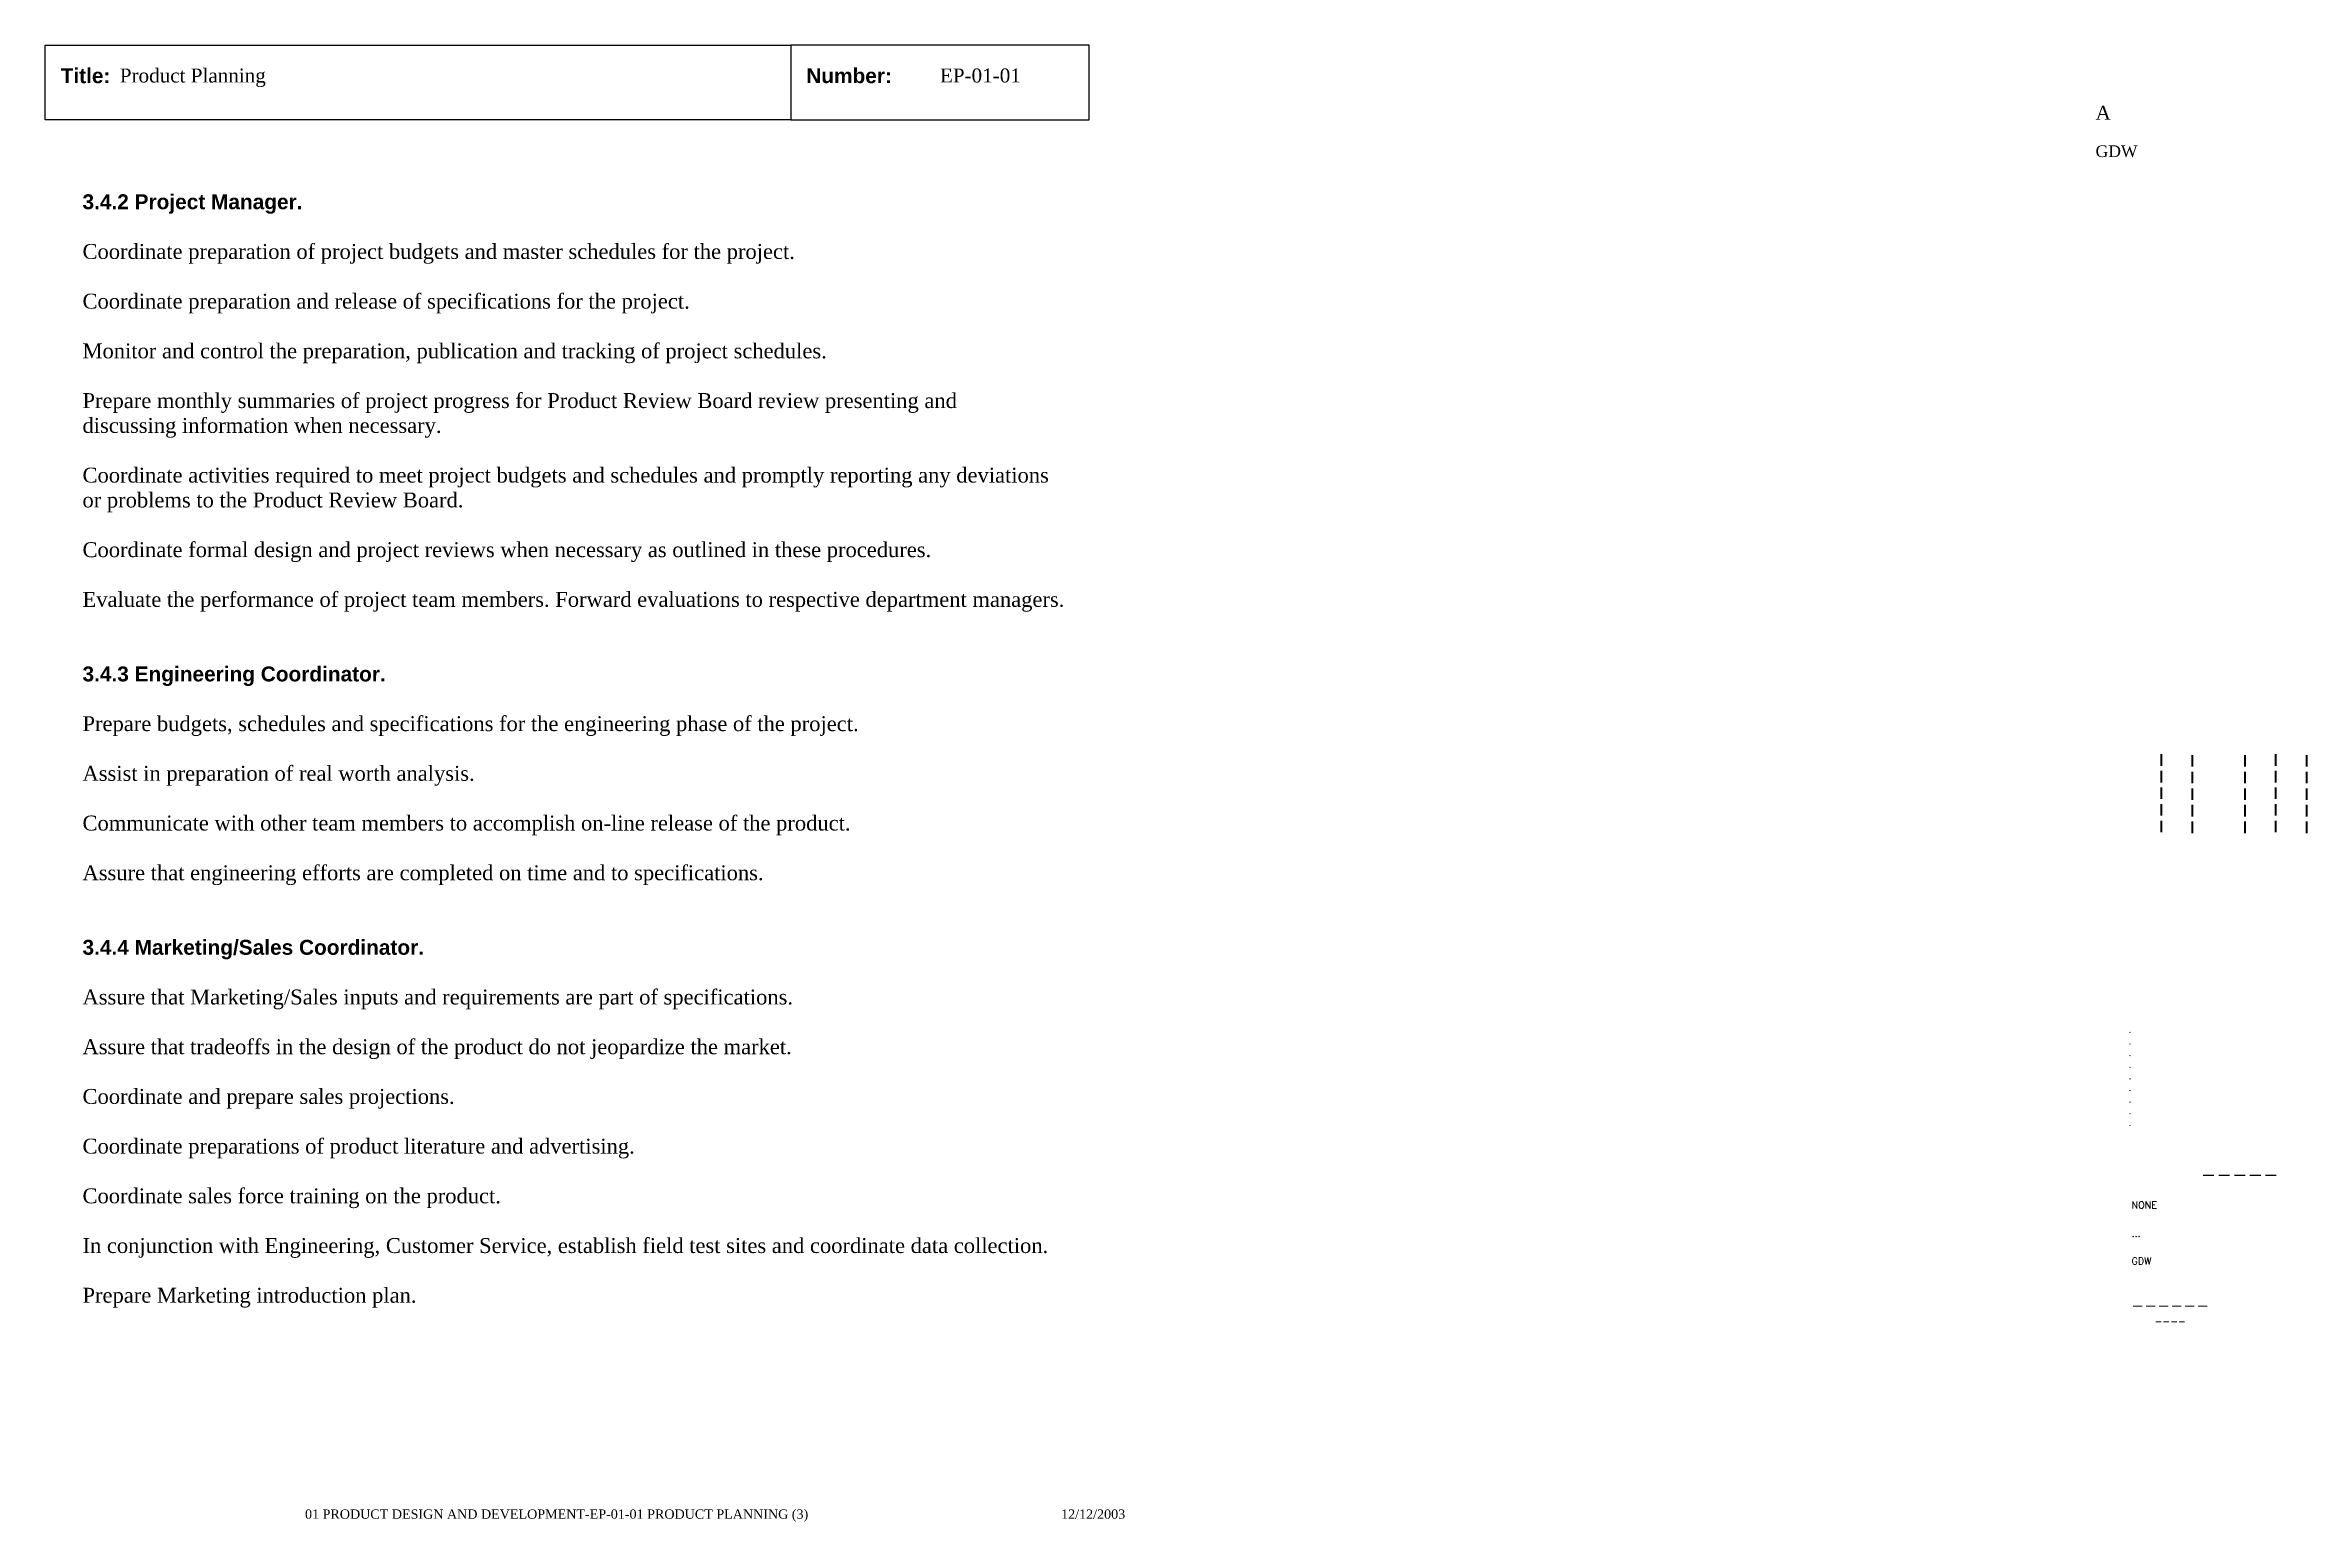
# Paper-space layout 'EP-01-01 Product Planning (3)' of a CAD drawing. Header units: inches. Extents: x 1 to 31.3, y 0.2 to 20.
import ezdxf
from ezdxf.enums import TextEntityAlignment as Align

# ---------------------------------------------------------------- set-up
doc = ezdxf.new("R2010")
doc.units = ezdxf.units.IN
doc.header["$MEASUREMENT"] = 0
doc.layers.add('TitleBlock_Attributes', color=40, linetype='Continuous', plot=False)
doc.layers.add('TitleBlock_Atts_Print', color=1, linetype='Continuous')
doc.styles.get("Standard").update_dxf_attribs({"font": 'simplex.shx'})
doc.styles.add('style1', font='TIMES.TTF')
doc.styles.add('styleAtt', font='TIMES.TTF')
doc.styles.add('TBBIGTEXT', font='complex.shx')

# ---------------------------------------------------------------- blocks, each defined once
blk = doc.blocks.new('Test1')
at = {"layer": 'TitleBlock_Attributes', "style": 'TBBIGTEXT', "width": 0.8}
for tag, p, height in [('SideLine1', (29.492, 9.408), 0.25), ('SideLine2', (29.906, 9.396), 0.25), ('SideLine3', (30.612, 9.396), 0.25), ('SideLine4', (31.026, 9.408), 0.25), ('SideLine5', (31.44, 9.396), 0.25), ('File-Layout', (28.803, 3.641), 0.125)]:
    blk.add_attdef(tag, p, '', height=height, rotation=90, dxfattribs=at)
at = {"layer": 'TitleBlock_Attributes'}
for tag, p, height in [('REV1', (28.947, 6.754), 0.0625), ('REV2', (28.947, 6.598), 0.0625), ('REV3', (28.947, 6.442), 0.0625), ('REV4', (28.947, 6.286), 0.0625), ('REV5', (28.947, 6.13), 0.0625), ('REV6', (28.947, 5.974), 0.0625), ('REV7', (28.947, 5.818), 0.0625), ('REV8', (28.947, 5.662), 0.0625), ('REV9', (28.947, 5.506), 0.0625), ('SCALE', (28.983, 4.394), 0.0938), ('INCHARGE', (28.983, 4.016), 0.0938), ('DRW', (28.983, 3.641), 0.0938)]:
    blk.add_attdef(tag, p, '', height=height, dxfattribs=at)
at = {"layer": 'TitleBlock_Attributes', "style": 'TBBIGTEXT'}
for tag, height, p in [('PROJNUM', 0.188, (30.434, 4.761)), ('DWG_NUM', 0.156, (31.168, 4.127)), ('CUSTOMER', 0.156, (29.501, 3.017)), ('LOCATION', 0.0938, (29.501, 2.835)), ('DESC_1', 0.188, (29.501, 2.412)), ('DESC_2', 0.188, (29.501, 2.1)), ('DESC_3', 0.188, (29.501, 1.787))]:
    blk.add_attdef(tag, text='', height=height, dxfattribs=at).set_placement(p, align=Align.CENTER)
at = {"layer": 'TitleBlock_Attributes'}
blk.add_attdef('DRW_DATE', text='', height=0.0938, dxfattribs=at).set_placement((31.149, 3.648), align=Align.CENTER)

psp = doc.layouts.new('EP-01-01 Product Planning (3)')

# ---------------------------------------------------------------- linework, layer by layer
for points in [[(1, 20), (11, 20), (11, 19), (1, 19)], [(11, 19), (15, 19), (15, 20), (11, 20)]]:
    psp.add_lwpolyline(points, close=True)

# ---------------------------------------------------------------- block references
ref = psp.add_blockref('Test1', (0, 0))
ref.add_attrib('CUSTOMER', '------', dxfattribs={"layer": 'TitleBlock_Attributes', "height": 0.1562, "style": 'TBBIGTEXT'}).set_placement((29.501, 3.017), align=Align.CENTER)
ref.add_attrib('LOCATION', '----', dxfattribs={"layer": 'TitleBlock_Attributes', "height": 0.0938, "style": 'TBBIGTEXT'}).set_placement((29.501, 2.835), align=Align.CENTER)
ref.add_attrib('DESC_1', 'Product Planning', (2, 19.5), dxfattribs={"layer": 'TitleBlock_Atts_Print', "height": 0.1875, "style": 'styleAtt'})
ref.add_attrib('DESC_2', 'EP-01-01', (13, 19.5), dxfattribs={"layer": 'TitleBlock_Atts_Print', "height": 0.1875, "style": 'styleAtt'})
ref.add_attrib('DESC_3', 'A', (28.5, 19), dxfattribs={"layer": 'TitleBlock_Attributes', "height": 0.188, "style": 'styleAtt'})
ref.add_attrib('PROJNUM', '-----', dxfattribs={"layer": 'TitleBlock_Attributes', "height": 0.1875, "style": 'TBBIGTEXT'}).set_placement((30.434, 4.761), align=Align.CENTER)
ref.add_attrib('DWG_NUM', 'GDW', (28.5, 18.5), dxfattribs={"layer": 'TitleBlock_Attributes', "height": 0.1562, "style": 'styleAtt'})
ref.add_attrib('DRW_DATE', '12/12/2003', dxfattribs={"layer": 'TitleBlock_Atts_Print', "height": 0.125, "style": 'styleAtt'}).set_placement((15.055, 0.232), align=Align.CENTER)
ref.add_attrib('DRW', 'GDW', (28.983, 3.641), dxfattribs={"layer": 'TitleBlock_Attributes', "height": 0.0938})
ref.add_attrib('INCHARGE', '...', (28.983, 4.016), dxfattribs={"layer": 'TitleBlock_Attributes', "height": 0.0938})
ref.add_attrib('SCALE', 'NONE', (28.983, 4.394), dxfattribs={"layer": 'TitleBlock_Attributes', "height": 0.0938})
ref.add_attrib('REV1', '.', (28.947, 6.754), dxfattribs={"layer": 'TitleBlock_Attributes', "height": 0.0625})
ref.add_attrib('REV2', '.', (28.947, 6.598), dxfattribs={"layer": 'TitleBlock_Attributes', "height": 0.0625})
ref.add_attrib('REV3', '.', (28.947, 6.442), dxfattribs={"layer": 'TitleBlock_Attributes', "height": 0.0625})
ref.add_attrib('REV4', '.', (28.947, 6.286), dxfattribs={"layer": 'TitleBlock_Attributes', "height": 0.0625})
ref.add_attrib('REV5', '.', (28.947, 6.13), dxfattribs={"layer": 'TitleBlock_Attributes', "height": 0.0625})
ref.add_attrib('REV6', '.', (28.947, 5.974), dxfattribs={"layer": 'TitleBlock_Attributes', "height": 0.0625})
ref.add_attrib('REV7', '.', (28.947, 5.818), dxfattribs={"layer": 'TitleBlock_Attributes', "height": 0.0625})
ref.add_attrib('REV8', '.', (28.947, 5.662), dxfattribs={"layer": 'TitleBlock_Attributes', "height": 0.0625})
ref.add_attrib('REV9', '.', (28.947, 5.506), dxfattribs={"layer": 'TitleBlock_Attributes', "height": 0.0625})
ref.add_attrib('SideLine1', '-----', (29.492, 9.408), dxfattribs={"layer": 'TitleBlock_Attributes', "height": 0.25, "rotation": 90, "style": 'TBBIGTEXT', "width": 0.8})
ref.add_attrib('SideLine2', '-----', (29.906, 9.396), dxfattribs={"layer": 'TitleBlock_Attributes', "height": 0.25, "rotation": 90, "style": 'TBBIGTEXT', "width": 0.8})
ref.add_attrib('SideLine3', '-----', (30.612, 9.396), dxfattribs={"layer": 'TitleBlock_Attributes', "height": 0.25, "rotation": 90, "style": 'TBBIGTEXT', "width": 0.8})
ref.add_attrib('SideLine4', '-----', (31.026, 9.408), dxfattribs={"layer": 'TitleBlock_Attributes', "height": 0.25, "rotation": 90, "style": 'TBBIGTEXT', "width": 0.8})
ref.add_attrib('SideLine5', '-----', (31.44, 9.396), dxfattribs={"layer": 'TitleBlock_Attributes', "height": 0.25, "rotation": 90, "style": 'TBBIGTEXT', "width": 0.8})
ref.add_attrib('File-Layout', '01 PRODUCT DESIGN AND DEVELOPMENT-EP-01-01 PRODUCT PLANNING (3)', dxfattribs={"layer": 'TitleBlock_Atts_Print', "height": 0.125, "style": 'styleAtt'}).set_placement((7.859, 0.232), align=Align.CENTER)

# ---------------------------------------------------------------- texts
at = {"color": 5, "char_height": 0.2, "width": 2, "attachment_point": 1, "line_spacing_factor": 1.5, "style": 'style1'}
for s, insert in [('{\\fArial|b1|i0|c0|p34;Title:}', (1.207, 19.691)), ('{\\fArial|b1|i0|c0|p34;Number:}', (11.207, 19.691))]:
    psp.add_mtext(s, dxfattribs=dict(at, insert=insert))
at = {"color": 5, "insert": (1.5, 18), "char_height": 0.2, "width": 13, "attachment_point": 1, "style": 'style1'}
psp.add_mtext('{\\fArial|b1|i0|c0|p34;3.4.2 Project Manager.\\P\\P}Coordinate preparation of project budgets and master schedules for the project.\\P\\PCoordinate preparation and release of specifications for the project.\\P\\PMonitor and control the preparation, publication and tracking of project schedules.\\P\\PPrepare monthly summaries of project progress for Product Review Board review presenting and discussing information when necessary.\\P\\PCoordinate activities required to meet project budgets and schedules and promptly reporting any deviations or problems to the Product Review Board.\\P\\PCoordinate formal design and project reviews when necessary as outlined in these procedures.\\P\\PEvaluate the performance of project team members. Forward evaluations to respective department managers.\\P\\P\\P{\\fArial|b1|i0|c0|p34;3.4.3 Engineering Coordinator.\\P\\P}Prepare budgets, schedules and specifications for the engineering phase of the project.\\P\\PAssist in preparation of real worth analysis.\\P\\PCommunicate with other team members to accomplish on-line release of the product.\\P\\PAssure that engineering efforts are completed on time and to specifications.\\P\\P\\P{\\fArial|b1|i0|c0|p34;3.4.4 Marketing/Sales Coordinator.\\P\\P}Assure that Marketing/Sales inputs and requirements are part of specifications.\\P\\PAssure that tradeoffs in the design of the product do not jeopardize the market.\\P\\PCoordinate and prepare sales projections.\\P\\PCoordinate preparations of product literature and advertising.\\P\\PCoordinate sales force training on the product.\\P\\PIn conjunction with Engineering, Customer Service, establish field test sites and coordinate data collection.\\P\\PPrepare Marketing introduction plan.', dxfattribs=at)

doc.saveas('drawing.dxf')
